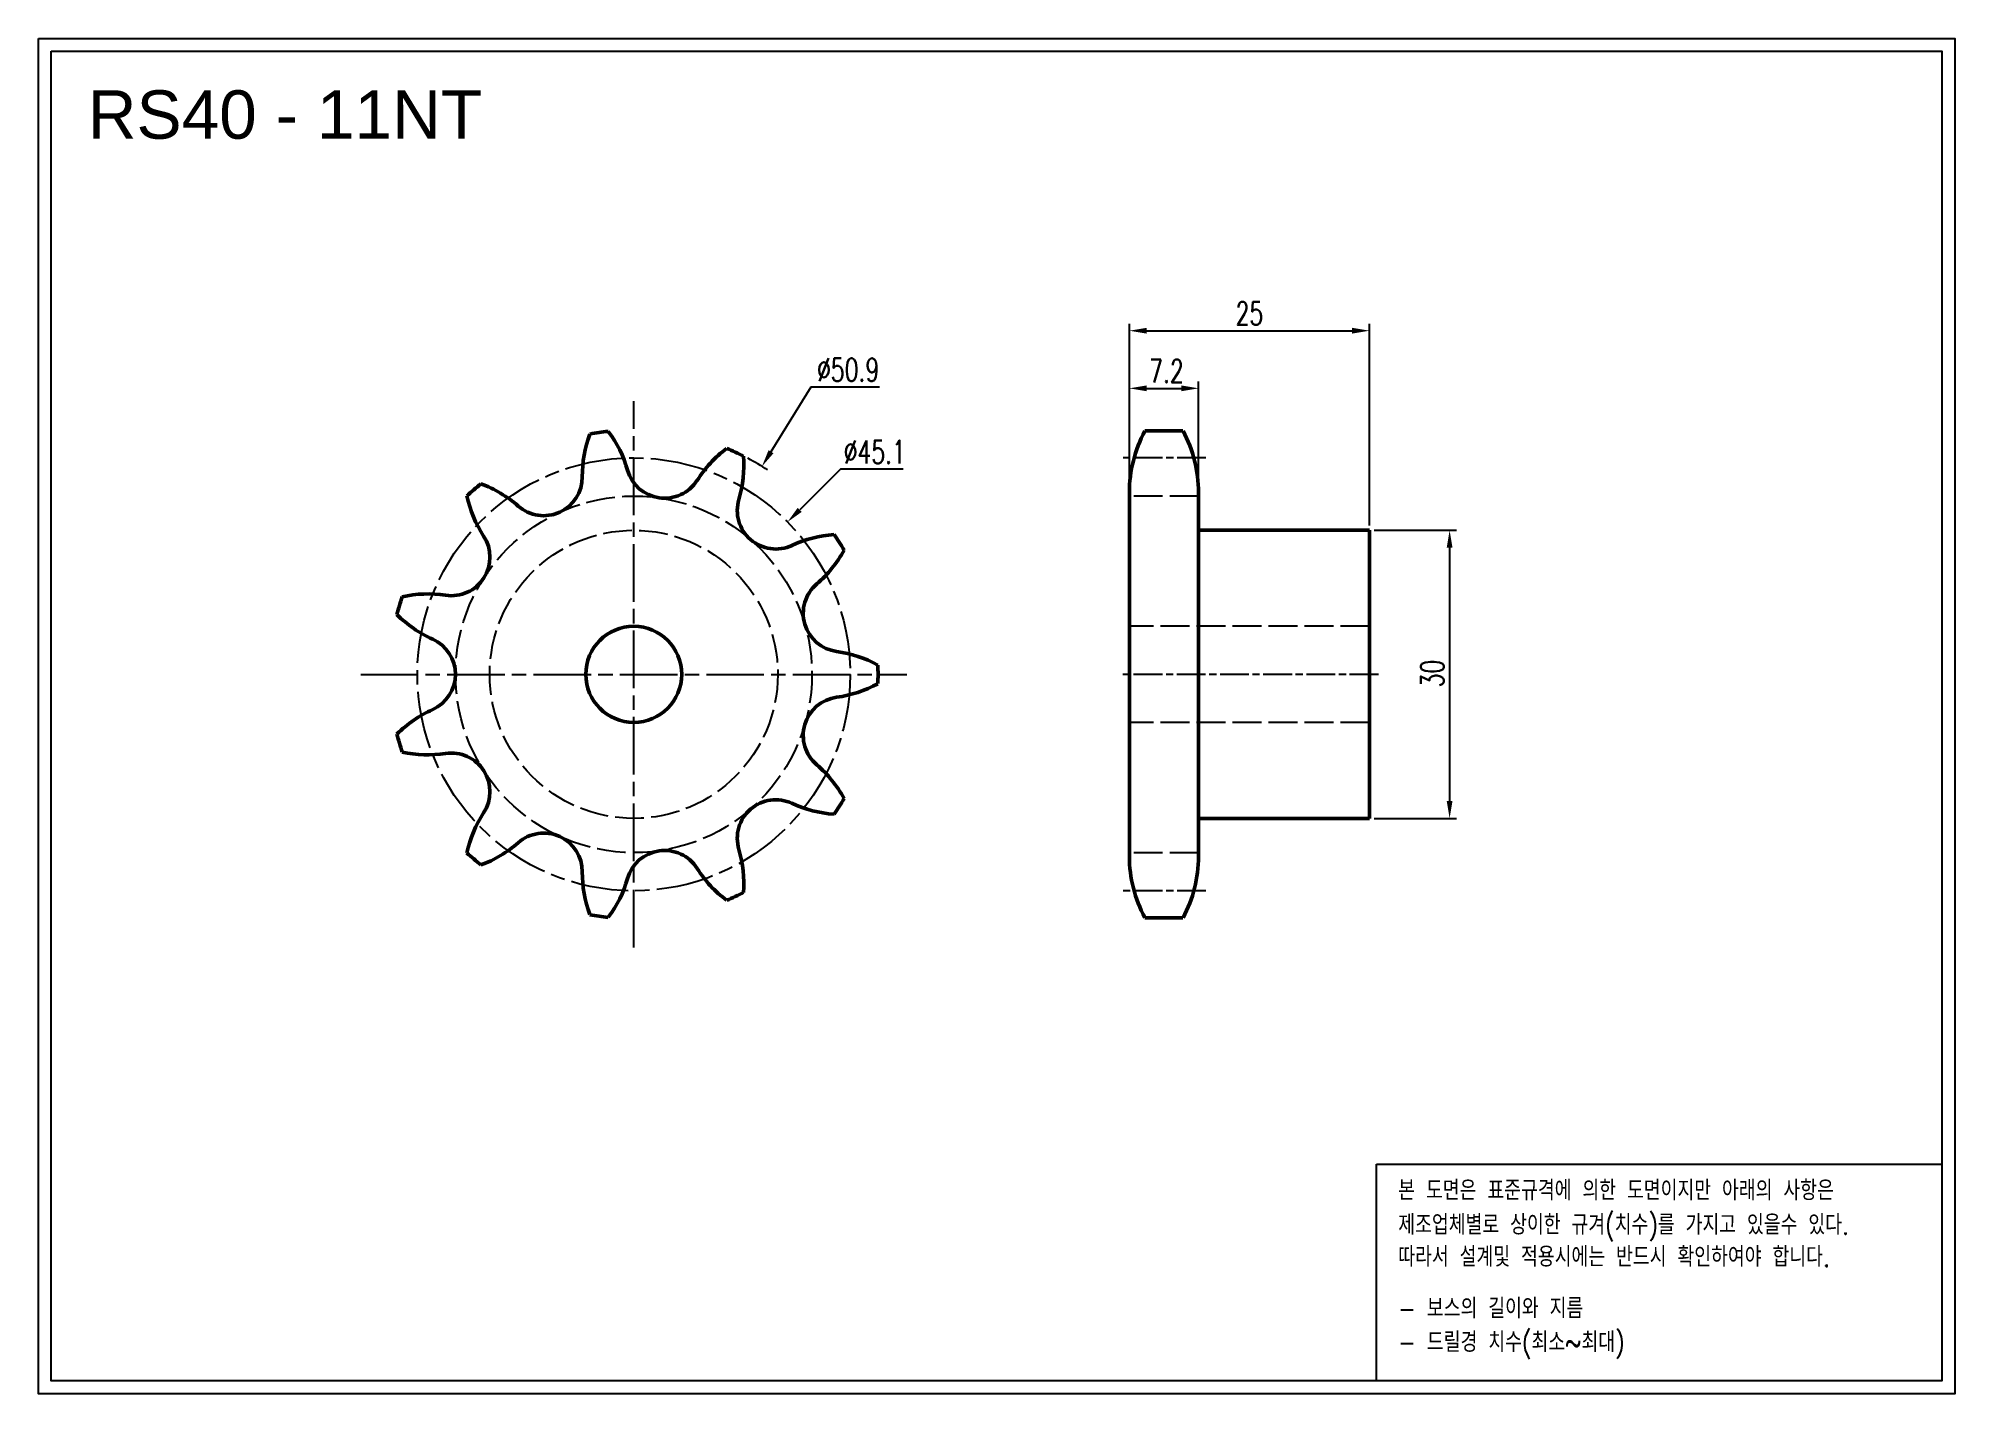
# Model space of a CAD drawing. Header units: millimetres. Extents: x -22166 to -21967, y 1089 to 1230.
import ezdxf

# ---------------------------------------------------------------- set-up
doc = ezdxf.new("R2010")
doc.units = ezdxf.units.MM
for name, pattern in [('AM_ISO02W050', [7.5, 6, -1.5]), ('AM_ISO02W050x2', [3.75, 3, -0.75]), ('AM_ISO08W050', [18, 12, -1.5, 3, -1.5]), ('AM_ISO08W050x2', [9, 6, -0.75, 1.5, -0.75])]:
    doc.linetypes.add(name, pattern=pattern)
for name, color, linetype, lineweight in [('AM_0N', 7, 'Continuous', 50), ('AM_3N', 6, 'AM_ISO02W050', 25), ('AM_7', 4, 'AM_ISO08W050', 25), ('AM_7N', 4, 'AM_ISO08W050', 25)]:
    doc.layers.add(name, color=color, linetype=linetype, lineweight=lineweight)
doc.layers.add('S-DIM', color=7, linetype='Continuous')
doc.styles.add('HAN', font='ROMANS.shx', dxfattribs={"width": 0.7, "bigfont": 'whgtxt.shx'})
doc.styles.add('HSG', font='SIMPLEX.shx', dxfattribs={"width": 0.7, "bigfont": 'HSG.shx'})
doc.styles.get("Standard").update_dxf_attribs({"font": 'arial.ttf'})
doc.dimstyles.new('APP3', dxfattribs={"dimtxt": 2.4, "dimasz": 1.8, "dimexe": 0.7, "dimexo": 0.5, "dimgap": 0.6, "dimtad": 1, "dimtoh": 1, "dimdec": 1, "dimrnd": 0.01, "dimzin": 9, "dimdsep": 46, "dimtxsty": 'HSG', "dimcen": 0, "dimclrd": 1, "dimclre": 1, "dimclrt": 256, "dimazin": 2, "dimtp": 1, "dimtm": 1, "dimtfac": 0.5, "dimtdec": 1, "dimtofl": 0, "dimtmove": 0, "dimatfit": 3, "dimfxl": 0, "dimtvp": 1, "dimtolj": 2, "dimlwd": -1, "dimlwe": -1, "dimarcsym": 0})
doc.dimstyles.new('APP3$0', dxfattribs={"dimtxt": 2.4, "dimasz": 1.8, "dimexe": 0.7, "dimexo": 0.5, "dimgap": 0.6, "dimtad": 1, "dimtoh": 1, "dimdec": 1, "dimrnd": 0.01, "dimzin": 9, "dimdsep": 46, "dimtxsty": 'HSG', "dimcen": 0, "dimclrd": 1, "dimclre": 1, "dimclrt": 256, "dimazin": 2, "dimtp": 1, "dimtm": 1, "dimtfac": 0.5, "dimtdec": 1, "dimtofl": 0, "dimtmove": 0, "dimatfit": 3, "dimfxl": 0, "dimtvp": 1, "dimtolj": 2, "dimlwd": -1, "dimlwe": -1, "dimarcsym": 0})

# ---------------------------------------------------------------- blocks, each defined once
blk = doc.blocks.new('*D1')
at = {"layer": 'Defpoints', "color": 0, "transparency": 16777216}
for p in [(-22090.76, 1185.55), (-22117.46, 1142.24)]:
    blk.add_point(p, dxfattribs=at)
at = {"layer": 'S-DIM', "color": 1, "transparency": 16777216}
for p, q in [((-22085.67, 1193.81), (-22089.82, 1187.08)), ((-22078.51, 1193.81), (-22085.67, 1193.81))]:
    blk.add_line(p, q, dxfattribs=at)
blk.add_arc((-22104.11, 1163.9), 25.44, 56.7734, 62.1447, dxfattribs=at)
blk.add_solid([(-22090.07, 1187.24), (-22089.56, 1186.92), (-22090.76, 1185.55)], dxfattribs=at)
at = {"layer": 'S-DIM', "transparency": 16777216, "insert": (-22081.79, 1195.61), "char_height": 2.4, "attachment_point": 5, "style": 'HSG'}
blk.add_mtext('\\A2;∅50.9', dxfattribs=at)
blk = doc.blocks.new('*D2')
at = {"layer": 'Defpoints', "color": 0, "transparency": 16777216}
for p in [(-22088.1, 1179.76), (-22120.12, 1148.03)]:
    blk.add_point(p, dxfattribs=at)
at = {"layer": 'S-DIM', "color": 1, "transparency": 16777216}
for p, q in [((-22082.57, 1185.25), (-22086.83, 1181.03)), ((-22076.05, 1185.25), (-22082.57, 1185.25))]:
    blk.add_line(p, q, dxfattribs=at)
blk.add_solid([(-22087.04, 1181.24), (-22086.61, 1180.82), (-22088.1, 1179.76)], dxfattribs=at)
at = {"layer": 'S-DIM', "transparency": 16777216, "insert": (-22079.01, 1187.05), "char_height": 2.4, "attachment_point": 5, "style": 'HSG'}
blk.add_mtext('\\A2;∅45.1', dxfattribs=at)
blk = doc.blocks.new('*D3')
at = {"layer": 'Defpoints', "color": 0, "transparency": 16777216}
for p in [(-22045.29, 1193.68), (-22052.49, 1182.84), (-22045.29, 1182.84)]:
    blk.add_point(p, dxfattribs=at)
at = {"layer": 'S-DIM', "color": 1, "transparency": 16777216}
for p, q in [((-22052.49, 1183.34), (-22052.49, 1194.38)), ((-22050.69, 1193.68), (-22047.09, 1193.68)), ((-22045.29, 1183.34), (-22045.29, 1194.38))]:
    blk.add_line(p, q, dxfattribs=at)
for points in [[(-22050.69, 1193.98), (-22050.69, 1193.38), (-22052.49, 1193.68)], [(-22047.09, 1193.98), (-22047.09, 1193.38), (-22045.29, 1193.68)]]:
    blk.add_solid(points, dxfattribs=at)
at = {"layer": 'S-DIM', "transparency": 16777216, "insert": (-22048.63, 1195.48), "char_height": 2.4, "attachment_point": 5, "style": 'HSG'}
blk.add_mtext('\\A2;7.2', dxfattribs=at)
blk = doc.blocks.new('*D4')
at = {"layer": 'Defpoints', "color": 0, "transparency": 16777216}
for p in [(-22027.49, 1199.68), (-22052.49, 1182.84), (-22027.49, 1178.9)]:
    blk.add_point(p, dxfattribs=at)
at = {"layer": 'S-DIM', "color": 1, "transparency": 16777216}
for p, q in [((-22052.49, 1183.34), (-22052.49, 1200.38)), ((-22050.69, 1199.68), (-22029.29, 1199.68)), ((-22027.49, 1179.4), (-22027.49, 1200.38))]:
    blk.add_line(p, q, dxfattribs=at)
for points in [[(-22050.69, 1199.98), (-22050.69, 1199.38), (-22052.49, 1199.68)], [(-22029.29, 1199.98), (-22029.29, 1199.38), (-22027.49, 1199.68)]]:
    blk.add_solid(points, dxfattribs=at)
at = {"layer": 'S-DIM', "transparency": 16777216, "insert": (-22039.99, 1201.48), "char_height": 2.4, "attachment_point": 5, "style": 'HSG'}
blk.add_mtext('\\A2;25', dxfattribs=at)
blk = doc.blocks.new('*D5')
at = {"layer": 'Defpoints', "color": 0, "transparency": 16777216}
for p in [(-22027.49, 1178.9), (-22027.49, 1148.9), (-22019.14, 1148.9)]:
    blk.add_point(p, dxfattribs=at)
at = {"layer": 'S-DIM', "color": 1, "transparency": 16777216}
for p, q in [((-22026.99, 1178.9), (-22018.44, 1178.9)), ((-22019.14, 1177.1), (-22019.14, 1150.7)), ((-22026.99, 1148.9), (-22018.44, 1148.9))]:
    blk.add_line(p, q, dxfattribs=at)
for points in [[(-22019.44, 1177.1), (-22018.84, 1177.1), (-22019.14, 1178.9)], [(-22019.44, 1150.7), (-22018.84, 1150.7), (-22019.14, 1148.9)]]:
    blk.add_solid(points, dxfattribs=at)
at = {"layer": 'S-DIM', "transparency": 16777216, "insert": (-22020.94, 1163.98), "char_height": 2.4, "attachment_point": 5, "rotation": 90, "style": 'HSG'}
blk.add_mtext('\\A2;30', dxfattribs=at)

msp = doc.modelspace()

# ---------------------------------------------------------------- linework, layer by layer
for points in [[(-22166.12, 1230.12), (-21966.54, 1230.12), (-21966.54, 1089), (-22166.12, 1089)], [(-22164.78, 1228.78), (-21967.88, 1228.78), (-21967.88, 1090.35), (-22164.78, 1090.35)]]:
    msp.add_lwpolyline(points, close=True)
at = {"color": 6}
msp.add_lwpolyline([(-22026.76, 1112.9), (-21967.88, 1112.9), (-21967.88, 1090.35), (-22026.76, 1090.35)], close=True, dxfattribs=at)
at = {"layer": 'AM_0N'}
for p, q in [((-22050.88, 1189.24), (-22046.91, 1189.24)), ((-22052.49, 1182.84), (-22052.49, 1144.95)), ((-22045.29, 1182.84), (-22045.29, 1144.95)), ((-22045.29, 1178.9), (-22027.49, 1178.9)), ((-22027.49, 1178.9), (-22027.49, 1148.9)), ((-22045.29, 1148.9), (-22027.49, 1148.9)), ((-22050.88, 1138.55), (-22046.91, 1138.55))]:
    msp.add_line(p, q, dxfattribs=at)
msp.add_circle((-22104.11, 1163.9), 5, dxfattribs=at)
for centre, radius, start, end in [((-22097.07, 1184.57), 12.4, 159.4554, 180.4545), ((-22104.11, 1163.9), 25.44, 95.9983, 100.3654), ((-22116.68, 1181.75), 12.4, 15.9091, 36.9083), ((-22038.99, 1182.84), 13.5, 151.7009, 180), ((-22058.79, 1182.84), 13.5, 0, 28.2991), ((-22087.02, 1177.48), 12.4, 126.7281, 147.7273), ((-22104.11, 1163.9), 25.44, 63.271, 67.6381), ((-22105.04, 1185.71), 12.4, 343.1818, 4.181), ((-22104.11, 1163.9), 25.44, 128.7255, 133.0926), ((-22124.34, 1172.11), 12.4, 48.6364, 69.6355), ((-22113.49, 1184.43), 4.01, 228.6364, 0.4545), ((-22100.9, 1186.25), 4.01, 195.9091, 327.7273), ((-22109.37, 1185.09), 12.4, 192.1826, 213.1818), ((-22089.32, 1180.96), 4.01, 163.1818, 295), ((-22123.1, 1176.1), 4.01, 261.3636, 33.1818), ((-22082.39, 1166.08), 12.4, 94.0008, 115), ((-22104.11, 1163.9), 25.44, 30.5437, 34.9108), ((-22093.1, 1182.75), 12.4, 310.4545, 331.4537), ((-22104.11, 1163.9), 25.44, 161.4528, 165.8199), ((-22125.57, 1159.87), 12.4, 81.3636, 102.3628), ((-22082.45, 1170.26), 4.01, 130.4545, 262.2727), ((-22119.99, 1178.88), 12.4, 224.9099, 245.9091), ((-22126.69, 1163.9), 4.01, 294.0909, 65.9091), ((-22084.65, 1153.99), 12.4, 61.2736, 82.2727), ((-22104.11, 1163.9), 25.44, 357.8164, 2.1836), ((-22084.65, 1173.8), 12.4, 277.7273, 298.7264), ((-22119.99, 1148.91), 12.4, 114.0909, 135.0901), ((-22082.45, 1157.54), 4.01, 97.7273, 229.5455), ((-22104.11, 1163.9), 25.44, 194.1801, 198.5472), ((-22125.57, 1167.92), 12.4, 257.6372, 278.6364), ((-22123.1, 1151.69), 4.01, 326.8182, 98.6364), ((-22093.1, 1145.04), 12.4, 28.5463, 49.5455), ((-22089.32, 1146.83), 4.01, 65, 196.8182), ((-22082.39, 1161.71), 12.4, 245, 265.9992), ((-22104.11, 1163.9), 25.44, 325.0892, 329.4563), ((-22109.37, 1142.7), 12.4, 146.8182, 167.8174), ((-22124.34, 1155.68), 12.4, 290.3645, 311.3636), ((-22113.49, 1143.36), 4.01, 359.5455, 131.3636), ((-22105.04, 1142.08), 12.4, 355.819, 16.8182), ((-22104.11, 1163.9), 25.44, 226.9074, 231.2745), ((-22100.9, 1141.55), 4.01, 32.2727, 164.0909), ((-22087.02, 1150.31), 12.4, 212.2727, 233.2719), ((-22038.99, 1144.95), 13.5, 180, 208.2991), ((-22058.79, 1144.95), 13.5, 331.7009, 0), ((-22097.07, 1143.23), 12.4, 179.5455, 200.5446), ((-22116.68, 1146.05), 12.4, 323.0917, 344.0909), ((-22104.11, 1163.9), 25.44, 292.3619, 296.729), ((-22104.11, 1163.9), 25.44, 259.6346, 264.0017)]:
    msp.add_arc(centre, radius, start, end, dxfattribs=at)
at = {"layer": 'AM_3N', "linetype": 'AM_ISO02W050x2'}
for p, q in [((-22045.29, 1182.46), (-22052.49, 1182.46)), ((-22045.29, 1145.33), (-22052.49, 1145.33))]:
    msp.add_line(p, q, dxfattribs=at)
at = {"layer": 'AM_3N', "color": 2, "linetype": 'AM_ISO02W050x2'}
for p, q in [((-22027.49, 1168.9), (-22052.49, 1168.9)), ((-22027.49, 1158.9), (-22052.49, 1158.9))]:
    msp.add_line(p, q, dxfattribs=at)
at = {"layer": 'AM_3N', "linetype": 'AM_ISO02W050x2'}
msp.add_circle((-22104.11, 1163.9), 18.56, dxfattribs=at)
at = {"layer": 'AM_3N', "color": 2, "linetype": 'AM_ISO02W050x2'}
msp.add_circle((-22104.11, 1163.9), 15, dxfattribs=at)
at = {"layer": 'AM_7', "linetype": 'AM_ISO08W050x2'}
msp.add_circle((-22104.11, 1163.9), 22.54, dxfattribs=at)
at = {"layer": 'AM_7N', "linetype": 'AM_ISO08W050x2'}
for p, q in [((-22104.11, 1135.46), (-22104.11, 1192.33)), ((-22132.55, 1163.9), (-22075.67, 1163.9))]:
    msp.add_line(p, q, dxfattribs=at)
at = {"layer": 'AM_7N', "linetype": 'AM_ISO08W050x2', "ltscale": 0.5}
for p, q in [((-22044.53, 1186.44), (-22053.26, 1186.44)), ((-22026.55, 1163.9), (-22053.26, 1163.9)), ((-22044.53, 1141.36), (-22053.26, 1141.36))]:
    msp.add_line(p, q, dxfattribs=at)

# ---------------------------------------------------------------- texts
msp.add_text('RS40 - 11NT', height=5.04).set_placement((-22160.98, 1219.67))
at = {"color": 6, "style": 'HAN', "width": 0.8}
for s, p in [('본 도면은 표준규격에 의한 도면이지만 아래의 사항은', (-22024.49, 1109.14)), ('제조업체별로 상이한 규겨(치수)를 가지고 있을수 있다.', (-22024.49, 1105.56)), ('따라서 설계및 적용시에는 반드시 확인하여야 합니다.', (-22024.49, 1102.22)), ('- 보스의 길이와 지름', (-22024.49, 1096.86)), ('- 드릴경 치수(최소~최대)', (-22024.49, 1093.33))]:
    msp.add_text(s, height=2.0703, dxfattribs=at).set_placement(p)

# ---------------------------------------------------------------- dimensions: what is measured, and where the dimension line sits
at = {"layer": 'S-DIM'}
dim = msp.add_linear_dim(base=(-22027.49, 1199.68), p1=(-22052.49, 1182.84), p2=(-22027.49, 1178.9), dimstyle='APP3', dxfattribs=at)
dim.commit()
dim.dimension.update_dxf_attribs({"geometry": '*D4', "text_midpoint": (-22039.99, 1201.48)})
at = {"layer": 'S-DIM', "color": 3}
for p1, p2, picture, middle in [((-22117.46, 1142.24), (-22090.76, 1185.55), '*D1', (-22081.79, 1193.81)), ((-22120.12, 1148.03), (-22088.1, 1179.76), '*D2', (-22079.01, 1185.25))]:
    dim = msp.add_diameter_dim_2p(p1=p1, p2=p2, dimstyle='APP3', dxfattribs=at)
    dim.commit()
    dim.dimension.update_dxf_attribs({"geometry": picture, "text_midpoint": middle, "dimtype": 131})
at = {"layer": 'S-DIM'}
dim = msp.add_linear_dim(base=(-22045.29, 1193.68), p1=(-22052.49, 1182.84), p2=(-22045.29, 1182.84), dimstyle='APP3', dxfattribs=at)
dim.commit()
dim.dimension.update_dxf_attribs({"geometry": '*D3', "text_midpoint": (-22048.63, 1193.68), "dimtype": 128})
dim = msp.add_linear_dim(base=(-22019.14, 1148.9), p1=(-22027.49, 1178.9), p2=(-22027.49, 1148.9), angle=90, dimstyle='APP3$0', dxfattribs=at)
dim.commit()
dim.dimension.update_dxf_attribs({"geometry": '*D5', "text_midpoint": (-22019.14, 1163.98), "dimtype": 128})

doc.saveas('drawing.dxf')
